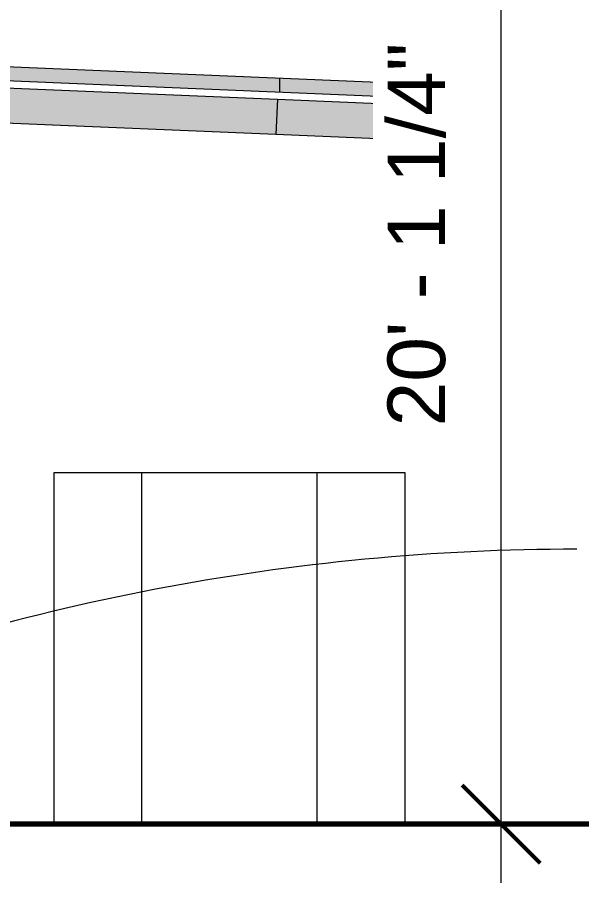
# Model space of a CAD drawing. Header units: inches. Extents: x 20478 to 36715, y -248 to 750.
# Drawn here: x 22802 to 22917.7, y -12 to 165.3 of the extents above; entities that cross this region are included whole.
import ezdxf

# ---------------------------------------------------------------- set-up
doc = ezdxf.new("R2010")
doc.units = ezdxf.units.IN
doc.header["$MEASUREMENT"] = 0
for name, color, linetype, lineweight in [('A-ANNO-DIMS', 211, 'Continuous', 9), ('A-ANNO-DIMS-128', 211, 'Continuous', 9), ('A-ROOF', 132, 'Continuous', 13), ('A-ROOF-OTLN', 132, 'Continuous', 9), ('C-TOPO', 7, 'Continuous', 9), ('E-ELEC-EQPM', 71, 'Continuous', 9), ('G-ANNO-TEXT', 231, 'Continuous', 9), ('S-BEAM', 12, 'Continuous', 9)]:
    doc.layers.add(name, color=color, linetype=linetype, lineweight=lineweight)
doc.styles.add('Arial_1', font='arial.ttf', dxfattribs={"height": 11.802395})
doc.dimstyles.new('Linear_-_3_32__Arial', dxfattribs={"dimscale": 12, "dimtxt": 12, "dimasz": 1.333333, "dimexe": 1, "dimexo": 0.666667, "dimgap": 0.666667, "dimtad": 1, "dimrnd": 0.25, "dimzin": 1, "dimdsep": 46, "dimlunit": 4, "dimtxsty": 'Arial_1', "dimblk1": 'OBLIQUE', "dimblk2": 'OBLIQUE', "dimsah": 1, "dimcen": 0.09, "dimdle": 1, "dimazin": 0, "dimtfac": 1, "dimtdec": 4, "dimtix": 1, "dimtmove": 0, "dimatfit": 3, "dimfxl": 1, "dimtvp": 1, "dimtfill": 1, "dimfrac": 2, "dimtolj": 1, "dimtzin": 0, "dimarcsym": 2})

# ---------------------------------------------------------------- blocks, each defined once
blk = doc.blocks.new('Dimension Lumber - 4x8-992603-Elevation - West')
at = {"layer": 'S-BEAM'}
blk.add_hatch(color=256, dxfattribs=at).paths.add_polyline_path([(22854.98, 141.32), (22855.28, 148.56), (22797.93, 150.95), (22797.93, 144.75), (22799.43, 144.75), (22799.43, 143.63), (22801.54, 143.55)], flags=0)
for p, q in [((22797.93, 150.95), (22855.28, 148.56)), ((22855.28, 148.56), (22854.98, 141.32)), ((22854.98, 141.32), (22799.43, 143.63))]:
    blk.add_line(p, q, dxfattribs=at)
blk = doc.blocks.new('Dimension Lumber - 4x8-992605-Elevation - West')
at = {"layer": 'S-BEAM'}
blk.add_hatch(color=256, dxfattribs=at).paths.add_polyline_path([(22879, 140.32), (22879.31, 147.56), (22855.28, 148.56), (22854.98, 141.32), (22879, 140.32)], flags=0)
for p, q in [((22855.28, 148.56), (22879.31, 147.56)), ((22879.31, 147.56), (22879, 140.32)), ((22879, 140.32), (22854.98, 141.32))]:
    blk.add_line(p, q, dxfattribs=at)
blk = doc.blocks.new('Transformer-Dry-Type-Siemens - 6x6x6-1004770-Elevation - West')
at = {"layer": 'E-ELEC-EQPM'}
for p, q in [((22809.46, 72), (22809.46, 0)), ((22827.46, 72), (22809.46, 72)), ((22827.46, 72), (22809.46, 72)), ((22809.46, 72), (22809.46, 0)), ((22881.46, 72), (22863.46, 72)), ((22881.46, 72), (22863.46, 72)), ((22881.46, 0), (22881.46, 72)), ((22881.46, 0), (22881.46, 72))]:
    blk.add_line(p, q, dxfattribs=at)
blk = doc.blocks.new('Transformer-Dry-Type-Siemens - 6x3x6-1005805-Elevation - West')
at = {"layer": 'E-ELEC-EQPM'}
for p, q in [((22827.46, 72), (22827.46, 0)), ((22863.46, 72), (22827.46, 72)), ((22863.46, 72), (22827.46, 72)), ((22827.46, 72), (22827.46, 0)), ((22863.46, 0), (22863.46, 72)), ((22863.46, 0), (22863.46, 72))]:
    blk.add_line(p, q, dxfattribs=at)
blk = doc.blocks.new('DIMBLOCK1-Elevation - West')
at = {"layer": 'A-ANNO-DIMS-128'}
for p, q in [((22901.17, -12), (22901.17, 253.25)), ((22897.86, 241.25), (22913.17, 241.25)), ((22901.17, 241.25), (22897.86, 241.25)), ((22897.86, 0), (22913.17, 0)), ((22901.17, 0), (22897.86, 0))]:
    blk.add_line(p, q, dxfattribs=at)
at = {"layer": 'A-ANNO-DIMS-128', "lineweight": 50}
for p, q in [((22901.17, 241.25), (22893.17, 249.25)), ((22901.17, 241.25), (22909.17, 233.25)), ((22901.17, 0), (22893.17, 8)), ((22901.17, 0), (22909.17, -8))]:
    blk.add_line(p, q, dxfattribs=at)
at = {"layer": 'A-ANNO-DIMS-128', "color": 0, "insert": (22877.86, 81.49), "char_height": 11.8024, "width": 93.9323, "attachment_point": 1, "rotation": 90, "line_spacing_factor": 0.938532, "style": 'Arial_1', "bg_fill": 3, "box_fill_scale": 1.25, "bg_fill_color": 0, "bg_fill_transparency": 0}
blk.add_mtext('20\' - 1 1/4"', dxfattribs=at)
blk = doc.blocks.new('_Oblique')
at = {"color": 0, "linetype": 'ByBlock', "lineweight": -2}
blk.add_line((-0.5, -0.5), (0.5, 0.5), dxfattribs=at)

msp = doc.modelspace()

# ---------------------------------------------------------------- hatches: boundary and pattern name
at = {"layer": 'A-ROOF', "lineweight": 5}
for points in [[(22855.803, 150.041), (22855.803, 152.918), (22797.928, 155.33), (22797.928, 152.452), (22801.535, 152.302)], [(22880.803, 148.999), (22880.803, 151.877), (22855.803, 152.918), (22855.803, 150.041), (22879.001, 149.074)]]:
    msp.add_hatch(color=256, dxfattribs=at).paths.add_polyline_path(points, flags=0)
at = {"layer": 'A-ROOF-OTLN'}
msp.add_hatch(color=256, dxfattribs=at).paths.add_polyline_path([(22884.303, 148.377), (22885.209, 148.496), (22886.053, 148.845), (22886.778, 149.402), (22887.334, 150.127), (22887.684, 150.971), (22887.803, 151.877), (22887.74, 151.877), (22887.623, 150.987), (22887.28, 150.158), (22886.733, 149.446), (22886.022, 148.9), (22885.193, 148.556), (22884.303, 148.439), (22883.413, 148.556), (22882.584, 148.9), (22881.872, 149.446), (22881.326, 150.158), (22880.982, 150.987), (22880.865, 151.877), (22880.803, 151.877), (22880.922, 150.971), (22881.272, 150.127), (22881.828, 149.402), (22882.553, 148.845), (22883.397, 148.496)], flags=0)

# ---------------------------------------------------------------- linework, layer by layer
at = {"layer": 'A-ROOF'}
for p, q in [((22797.928, 155.33), (22880.803, 151.877)), ((22855.803, 150.041), (22855.803, 152.918)), ((22797.928, 152.452), (22880.803, 148.999)), ((22880.803, 151.877), (22880.803, 148.999))]:
    msp.add_line(p, q, dxfattribs=at)
at = {"layer": 'A-ROOF-OTLN'}
for p, q in [((22880.865, 151.877), (22880.803, 151.877)), ((22887.903, 151.68), (22887.859, 151.635))]:
    msp.add_line(p, q, dxfattribs=at)
for centre, radius, start, end in [((22884.303, 151.877), 3.5, 180, 360), ((22884.303, 151.877), 3.438, 180, 0), ((22888.046, 151.877), 0.306, 232.15901, 180), ((22888.046, 151.877), 0.243, 234.01097, 180)]:
    msp.add_arc(centre, radius, start, end, dxfattribs=at)
at = {"layer": 'C-TOPO', "lineweight": 70}
for p, q in [((22859.95, 0), (22735.805, 0)), ((23033.932, 0), (22859.95, 0))]:
    msp.add_line(p, q, dxfattribs=at)
at = {"layer": 'C-TOPO'}
for p in [(22735.805, 0), (23033.932, 0)]:
    msp.add_line(p, (22859.95, 0), dxfattribs=at)

# ---------------------------------------------------------------- block references
at = {"layer": 'E-ELEC-EQPM'}
for name in ['Transformer-Dry-Type-Siemens - 6x6x6-1004770-Elevation - West', 'Transformer-Dry-Type-Siemens - 6x3x6-1005805-Elevation - West']:
    msp.add_blockref(name, (0, 0), dxfattribs=at)
at = {"layer": 'S-BEAM'}
for name in ['Dimension Lumber - 4x8-992603-Elevation - West', 'Dimension Lumber - 4x8-992605-Elevation - West']:
    msp.add_blockref(name, (0, 0), dxfattribs=at)

# ---------------------------------------------------------------- next in the draw order: dimensions: what is measured, and where the dimension line sits
at = {"layer": 'A-ANNO-DIMS'}
dim = msp.add_linear_dim(base=(22901.172, 241.25), p1=(22889.858, 0), p2=(22889.858, 241.25), angle=90, dimstyle='Linear_-_3_32__Arial', override={"dimpost": '<>', "dimfxl": 241.25}, dxfattribs=at)
dim.commit()
dim.dimension.update_dxf_attribs({"geometry": 'DIMBLOCK1-Elevation - West', "text_midpoint": (22887.069, 120.625)})

# ---------------------------------------------------------------- next in the draw order: linework, layer by layer
at = {"layer": 'G-ANNO-TEXT', "color": 145}
for centre, radius, end in [((22916.656, -783.148), 1151.238, 129.830612), ((22916.656, -402.35), 458.689, 111.70252)]:
    msp.add_arc(centre, radius, 90, end, dxfattribs=at)

doc.saveas('drawing.dxf')
